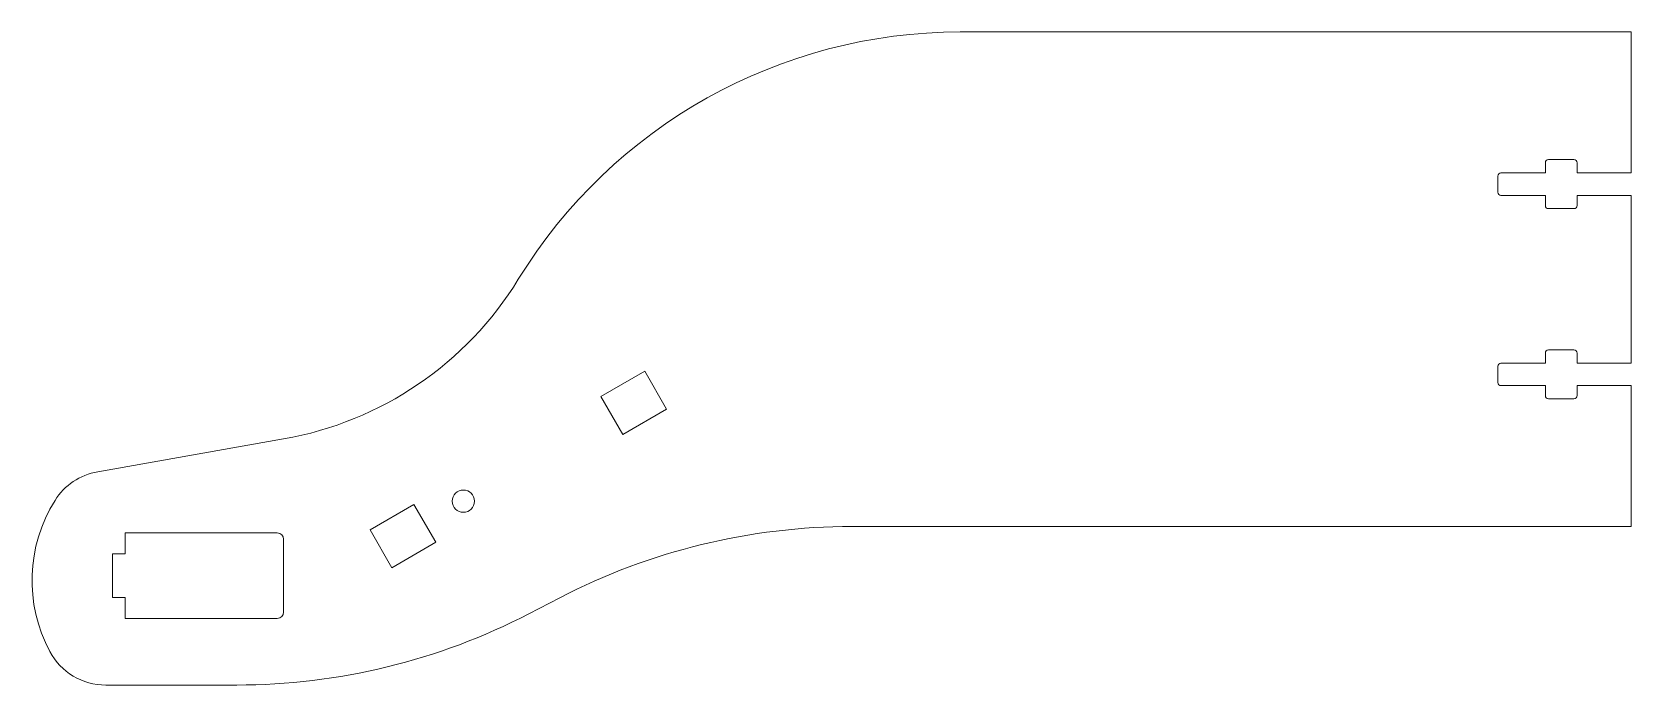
# Model space of a CAD drawing. Header units: millimetres. Extents: x -252 to 0, y -103 to 0.
import ezdxf

# ---------------------------------------------------------------- set-up
doc = ezdxf.new("R2010")
doc.units = ezdxf.units.MM

msp = doc.modelspace()

# ---------------------------------------------------------------- linework, layer by layer
at = {"color": 7, "linetype": 'Continuous', "lineweight": 15}
for p, q in [((0, 0), (-105.73, 0)), ((0, 0), (0, -22.22)), ((-9, -20.14), (-13, -20.14)), ((-13.5, -22.22), (-20.5, -22.22)), ((-13.5, -20.64), (-13.5, -22.22)), ((-8.5, -22.22), (-8.5, -20.64)), ((0, -22.22), (-8.5, -22.22)), ((-21, -22.72), (-21, -25.28)), ((-20.5, -25.78), (-13.5, -25.78)), ((-13.5, -25.78), (-13.5, -27.36)), ((-8.5, -27.36), (-8.5, -25.78)), ((-8.5, -25.78), (0, -25.78)), ((0, -25.78), (0, -52.23)), ((-13, -27.86), (-9, -27.86)), ((-13, -50.14), (-9, -50.14)), ((-21, -55.28), (-21, -52.73)), ((-20.5, -52.23), (-13.5, -52.23)), ((-13.5, -52.23), (-13.5, -50.64)), ((-8.5, -50.64), (-8.5, -52.23)), ((-8.5, -52.23), (0, -52.23)), ((-162.4, -57.51), (-155.47, -53.51)), ((-155.47, -53.51), (-152.02, -59.49)), ((-158.95, -63.49), (-162.4, -57.51)), ((-13.5, -55.78), (-20.5, -55.78)), ((-13.5, -57.36), (-13.5, -55.78)), ((-9, -57.86), (-13, -57.86)), ((-8.5, -55.78), (-8.5, -57.36)), ((0, -55.78), (-8.5, -55.78)), ((0, -55.78), (0, -78)), ((-152.02, -59.49), (-158.95, -63.49)), ((-212.4, -64.18), (-241.71, -69.35)), ((-198.78, -78.51), (-191.85, -74.51)), ((-191.85, -74.51), (-188.4, -80.49)), ((0, -78), (-122.82, -78)), ((-237.4, -79), (-213.4, -79)), ((-237.4, -82.3), (-237.4, -79)), ((-212.4, -80), (-212.4, -91.5)), ((-195.33, -84.49), (-198.78, -78.51)), ((-188.4, -80.49), (-195.33, -84.49)), ((-239.4, -82.3), (-237.4, -82.3)), ((-239.4, -89.2), (-239.4, -82.3)), ((-237.4, -89.2), (-239.4, -89.2)), ((-237.4, -92.5), (-237.4, -89.2)), ((-168.87, -89.24), (-173.74, -91.76)), ((-213.4, -92.5), (-237.4, -92.5)), ((-219.8, -103), (-240.44, -103))]:
    msp.add_line(p, q, dxfattribs=at)
msp.add_circle((-184.06, -74), 1.75, dxfattribs=at)
for centre, radius, start, end in [((-105.73, -81.74), 81.74, 90, 148.4763), ((-13, -20.64), 0.5, 90, 180), ((-9, -20.64), 0.5, 360, 90), ((-20.5, -22.72), 0.5, 90, 180), ((-20.5, -25.28), 0.5, 180, 270), ((-13, -27.36), 0.5, 180, 270), ((-9, -27.36), 0.5, 270, 0), ((-221.87, -10.5), 54.51, 280, 328.4763), ((-13, -50.64), 0.5, 90, 180), ((-9, -50.64), 0.5, 0, 90), ((-20.5, -52.73), 0.5, 90, 180), ((-20.5, -55.28), 0.5, 180, 270), ((-13, -57.36), 0.5, 180, 270), ((-9, -57.36), 0.5, 270, 0), ((-239.97, -79.2), 10, 100, 147.8922), ((-228.33, -86.5), 23.74, 147.8922, 208.2327), ((-122.82, -178), 100, 90, 117.4228), ((-213.4, -80), 1, 360, 90), ((-219.8, -3), 100, 270, 297.4228), ((-213.4, -91.5), 1, 270, 360), ((-240.44, -93), 10, 208.2327, 270)]:
    msp.add_arc(centre, radius, start, end, dxfattribs=at)

doc.saveas('drawing.dxf')
